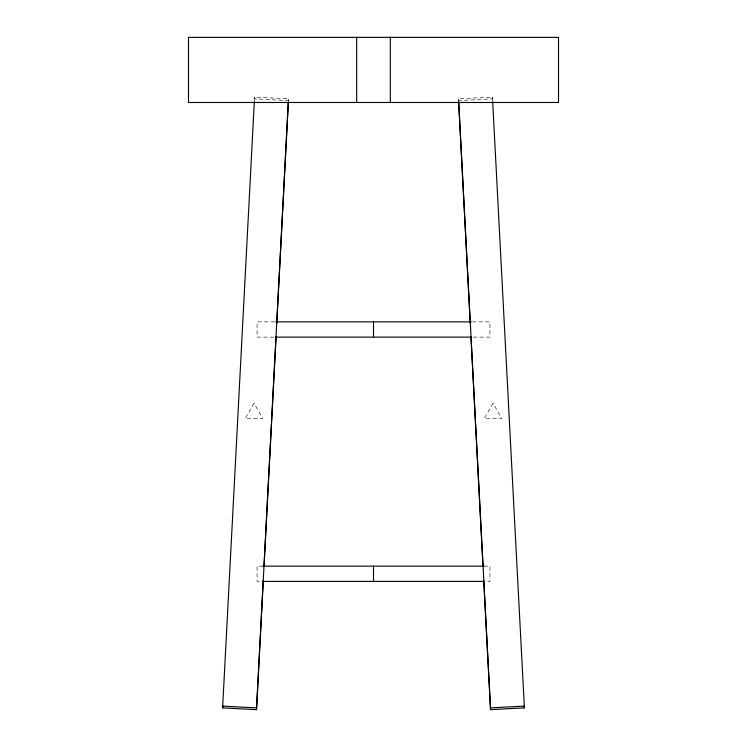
<?xml version="1.0" encoding="UTF-8"?>
<svg xmlns="http://www.w3.org/2000/svg" width="747" height="747" viewBox="0 0 747 747"><rect width="100%" height="100%" fill="white"/><g stroke="black" fill="none" stroke-linecap="round" stroke-linejoin="round"><path stroke-width="0.56" stroke-dasharray="3.73 2.8" d="M254.447 101.172L254.568 97.063L288.454 98.837L288.454 100.612L254.568 98.837L254.568 97.063M288.333 101.162L288.454 98.837M492.432 97.063L492.432 98.837L458.546 100.612L458.546 98.837L492.432 97.063L492.553 101.172M274.532 321.864L257.071 321.864L257.071 337.13L274.532 337.13M472.468 321.864L489.929 321.864L489.929 337.13L472.468 337.13M262.888 566.142L257.071 566.142L257.071 581.409L261.73 581.409M484.112 566.142L489.929 566.142L489.929 581.409L485.27 581.409M458.546 98.837L458.667 101.162M253.989 403.287L245.175 418.553L262.804 418.553L253.989 403.287M493.011 403.287L484.196 418.553L501.825 418.553L493.011 403.287"/><path stroke-width="1.12" d="M263.271 580.391L256.492 709.65L222.606 707.876L254.325 101.723M256.492 709.65L288.267 102.33M264.008 566.413L276.045 337.009M276.782 323.031L288.389 101.779M490.508 709.65L490.508 707.876L524.394 706.102L524.394 707.876L490.508 709.65L483.729 580.391M275.699 321.864L471.301 321.864M275.699 337.13L471.301 337.13M262.888 566.142L484.112 566.142M262.888 581.409L484.112 581.409M256.492 707.876L222.606 706.102L222.606 707.876M492.675 101.723L524.394 707.876M458.733 102.33L490.508 707.876M458.611 101.779L470.218 323.031M470.955 337.009L482.992 566.413M390.317 37.35L390.317 102.488M373.5 321.864L373.5 337.13M373.5 566.142L373.5 581.409M356.683 37.35L356.683 102.488M558.513 37.35L188.487 37.35L188.487 102.488L558.513 102.488L558.513 37.35"/></g></svg>
